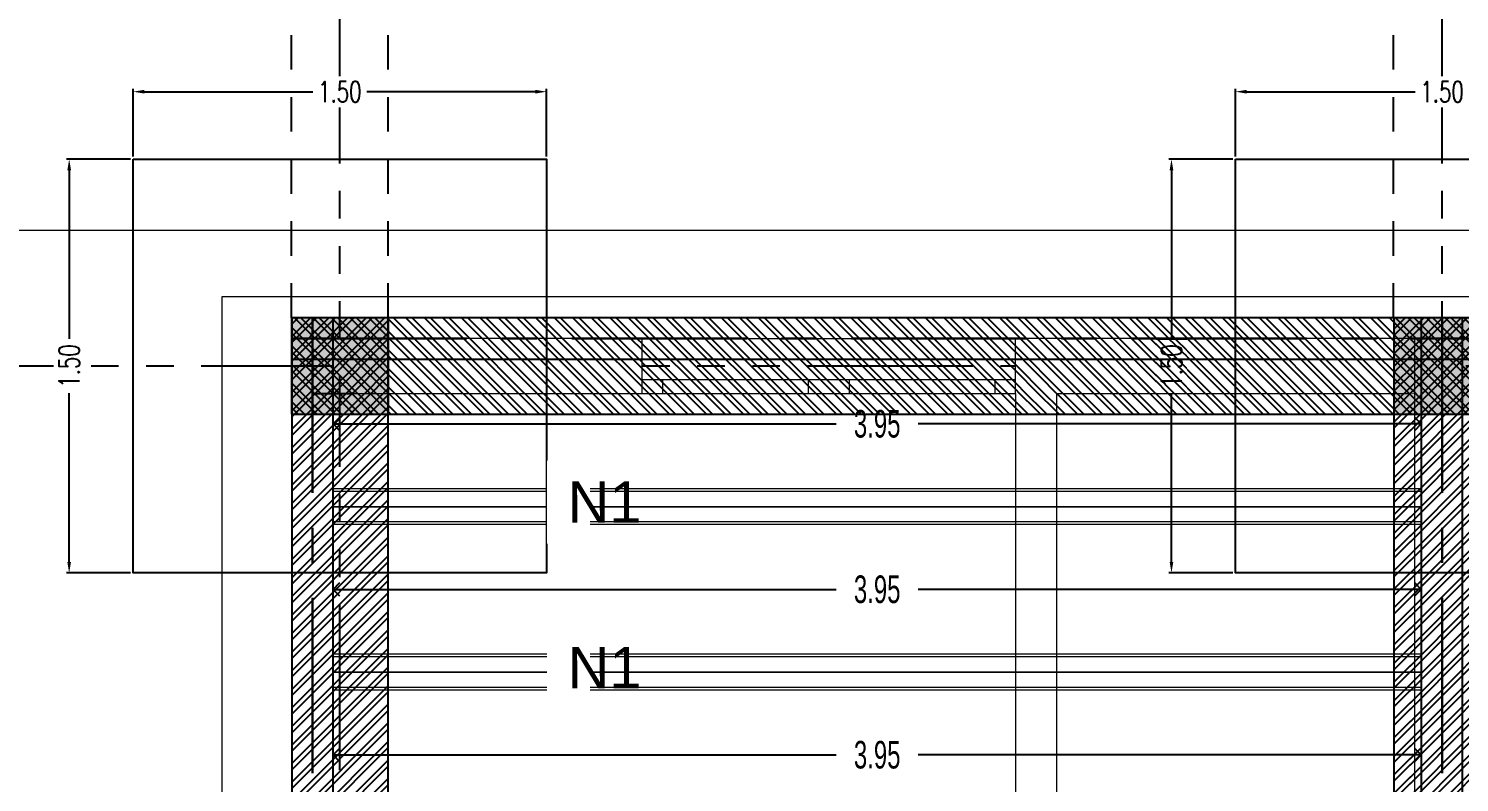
# Model space of a CAD drawing. Header units: millimetres. Extents: x 2248 to 2332, y 0 to 1240.
# Drawn here: x 2256.59 to 2261.78, y 1188.16 to 1190.89 of the extents above; entities that cross this region are included whole.
import ezdxf
from ezdxf.enums import TextEntityAlignment as Align

# ---------------------------------------------------------------- set-up
doc = ezdxf.new("R2010")
doc.units = ezdxf.units.MM
doc.set_wipeout_variables(frame=1)
for name, pattern in [('CENTERX2', [101.6, 63.5, -12.7, 12.7, -12.7]), ('CONTINUA', [0]), ('HIDDEN2', [0.1875, 0.125, -0.0625]), ('Xref_Arq. PB$0$Wipeout_Contour', [1, 0, -1]), ('Xref_Cimentación$0$Xr-Muroscontencion$0$HIDDEN', [0.375, 0.25, -0.125]), ('Xref_Ejes$0$ACAD_ISO05W100', [33, 24, -3, 0, -3, 0, -3])]:
    doc.linetypes.add(name, pattern=pattern)
doc.layers.get('Defpoints').update_dxf_attribs({"color": 8})
for name, color, linetype, lineweight in [('-00 COTAS', 7, 'Continuous', 0), ('02-MAKROS', 202, 'Continuous', 0), ('02-MAKROS COMP', 212, 'Continuous', 0), ('02-MAKROS-COTAS', 1, 'Continuous', 0), ('e-cadena', 6, 'CENTERX2', 30), ('SECC. NERVADURA', 7, 'Continuous', 20), ('Xref_Arq. PB$0$Estructura - Forjados_Pluma_Nº__1', 7, 'Continuous', 13), ('Xref_Arq. PB$0$Estructura - Muros_Pluma_Nº__1', 7, 'Continuous', 13), ('Xref_Arq. PB$0$Ventanas ArchiCAD_Pluma_Nº__1', 7, 'Continuous', 13), ('Xref_Arq. PB$0$Ventanas ArchiCAD_Pluma_Nº__23', 7, 'Continuous', 18)]:
    doc.layers.add(name, color=color, linetype=linetype, lineweight=lineweight)
for name, color, linetype in [('Xref_Arq. PB$0$Estructura - Forjados', 7, 'Continuous'), ('Xref_Arq. PB$0$Estructura - Muros', 7, 'Continuous'), ('Xref_Arq. PB$0$Ventanas ArchiCAD', 7, 'Continuous'), ('Xref_Cimentación$0$00-ZA', 2, 'Continuous'), ('Xref_Cimentación$0$Cerramiento', 11, 'Continuous'), ('Xref_Cimentación$0$VIGA', 3, 'Continuous'), ('Xref_Cimentación$0$Xref_Pedestales$0$COLUM. PB', 140, 'Continuous'), ('Xref_Ejes$0$00-EJES', 1, 'Xref_Ejes$0$ACAD_ISO05W100')]:
    doc.layers.add(name, color=color, linetype=linetype)
doc.layers.add('Xref_Arq. PB$0$Ventanas ArchiCAD_Pluma_Nº__3', color=7, linetype='Continuous', lineweight=18, true_color=0xff6600)
doc.styles.add('DIM2', font='archtitl.shx', dxfattribs={"width": 0.65})
doc.styles.get("Standard").update_dxf_attribs({"font": 'arial.ttf'})
doc.styles.add('Xref_Cimentación$0$ARIAL', font='arial.ttf', dxfattribs={"height": 2})
doc.styles.add('Xref_Cimentación$0$ROMANS', font='romans.shx', dxfattribs={"width": 0.75})
doc.styles.add('Xref_Cimentación$0$Xr-Muroscontencion$0$Romans', font='romans.shx', dxfattribs={"width": 0.7})
doc.dimstyles.new('Copy of DIM-GRAL', dxfattribs={"dimscale": 0, "dimtxt": 0.1, "dimasz": 0.05, "dimexe": 0.1, "dimexo": 0.1, "dimgap": 0.05, "dimtad": 0, "dimzin": 0, "dimdsep": 46, "dimtxsty": 'DIM2', "dimblk": 'OPEN90', "dimcen": 0.1, "dimclrd": 1, "dimclre": 8, "dimclrt": 6, "dimadec": 0, "dimazin": 0, "dimtfac": 1, "dimtmove": 0, "dimatfit": 1, "dimldrblk": 'OPEN90', "dimfxl": 1, "dimtolj": 1, "dimtzin": 0, "dimarcsym": 0})
doc.dimstyles.new('Xref_Cimentación$0$Xr-Muroscontencion$0$D20', dxfattribs={"dimtxt": 0.05, "dimasz": 0.04, "dimexe": 0.01, "dimexo": 0.01, "dimgap": 0.01, "dimtad": 0, "dimdec": 3, "dimzin": 1, "dimdsep": 46, "dimtxsty": 'Xref_Cimentación$0$Xr-Muroscontencion$0$Romans', "dimcen": 2.5, "dimclrd": 1, "dimclre": 8, "dimclrt": 7, "dimadec": 0, "dimazin": 0, "dimtfac": 1, "dimtdec": 3, "dimtmove": 1, "dimatfit": 1, "dimfxl": 1, "dimtfill": 1, "dimarcsym": 0})

# ---------------------------------------------------------------- blocks, each defined once
blk = doc.blocks.new('Xref_Ejes')
at = {"layer": 'Xref_Ejes$0$00-EJES', "ltscale": 0.025}
for p, q in [((4, -8.9568), (4, 12.9873)), ((8, -8.9568), (8, 12.9873)), ((24.9967, 9.0084), (-5, 9.0084))]:
    blk.add_line(p, q, dxfattribs=at)
blk = doc.blocks.new('Xref_Arq. PB$0$Forjado_1', base_point=(9.6104, 18.2739))
at = {"layer": 'Xref_Arq. PB$0$Estructura - Forjados_Pluma_Nº__1', "linetype": 'Continuous', "flags": 128}
blk.add_lwpolyline([(9.6104, 18.2739), (9.6104, 8.6612), (-7.0825, 8.6612), (-7.0825, 18.2739)], close=True, dxfattribs=at)
blk = doc.blocks.new('Xref_Arq. PB$0$Forjado_2', base_point=(-11.0804, 18.5154))
at = {"layer": 'Xref_Arq. PB$0$Estructura - Forjados_Pluma_Nº__1', "linetype": 'Continuous', "flags": 128}
blk.add_lwpolyline([(-11.0804, 18.5154), (10.7361, 18.5154), (10.7514, 7.6041), (-11.0804, 7.6041)], close=True, dxfattribs=at)
blk = doc.blocks.new('Xref_Arq. PB$0$Ventana Doble 17')
at = {"layer": 'Xref_Arq. PB$0$Ventanas ArchiCAD_Pluma_Nº__1', "linetype": 'Continuous'}
for p, q in [((-0.6776, 0), (-0.6776, -0.05)), ((0.6776, 0), (0.6776, -0.05))]:
    blk.add_line(p, q, dxfattribs=at)
at = {"layer": 'Xref_Arq. PB$0$Ventanas ArchiCAD_Pluma_Nº__23', "linetype": 'Continuous'}
for p, q in [((-0.6776, 0), (-0.6026, 0)), ((-0.6026, 0), (-0.6026, -0.05)), ((-0.075, -0.05), (-0.075, 0)), ((-0.075, 0), (0, 0)), ((0, 0), (0.075, 0)), ((0.075, 0), (0.075, -0.05)), ((0.6026, -0.05), (0.6026, 0)), ((0.6026, 0), (0.6776, 0)), ((-0.6026, -0.05), (-0.6776, -0.05)), ((0, -0.05), (-0.075, -0.05)), ((0.075, -0.05), (0, -0.05)), ((0.6776, -0.05), (0.6026, -0.05))]:
    blk.add_line(p, q, dxfattribs=at)
at = {"layer": 'Xref_Arq. PB$0$Ventanas ArchiCAD_Pluma_Nº__3', "linetype": 'Continuous'}
for p, q in [((-0.6776, 0), (0.6776, 0)), ((-0.6026, 0), (-0.075, 0)), ((0.075, 0), (0.6026, 0)), ((-0.075, -0.05), (-0.6026, -0.05)), ((0.6026, -0.05), (0.075, -0.05)), ((-0.6776, -0.2), (0.6776, -0.2))]:
    blk.add_line(p, q, dxfattribs=at)
blk = doc.blocks.new('Xref_Arq. PB$0$Muro_12', base_point=(-6.6046, 17.9223))
at = {"color": 254, "linetype": 'Xref_Arq. PB$0$Wipeout_Contour', "lineweight": 0, "ltscale": 95.005014}
blk.add_wipeout([(-5.5579, 18.1223), (-6.7546, 18.1223), (-6.6046, 17.9223), (-5.5579, 17.9223), (-5.5579, 17.9723)], dxfattribs=at).dxf.layer = 'Xref_Arq. PB$0$Estructura - Muros'
at = {"color": 254, "linetype": 'Xref_Arq. PB$0$Wipeout_Contour', "lineweight": 0, "ltscale": 91.628374}
blk.add_wipeout([(-4.2027, 17.9223), (-2.7697, 17.9223), (-2.7697, 18.1223), (-4.2027, 18.1223), (-4.2027, 17.9723)], dxfattribs=at).dxf.layer = 'Xref_Arq. PB$0$Estructura - Muros'
at = {"layer": 'Xref_Arq. PB$0$Estructura - Muros_Pluma_Nº__1', "linetype": 'Continuous'}
for p, q in [((-5.5579, 17.9723), (-5.5579, 18.1223)), ((-4.2027, 17.9723), (-4.2027, 18.1223)), ((-5.5579, 17.9223), (-5.5579, 17.9723)), ((-4.2027, 17.9223), (-4.2027, 17.9723))]:
    blk.add_line(p, q, dxfattribs=at)
at = {"layer": 'Xref_Arq. PB$0$Estructura - Muros_Pluma_Nº__1', "linetype": 'Continuous', "flags": 128}
for points in [[(-5.5579, 18.1223), (-6.7546, 18.1223)], [(-6.6046, 17.9223), (-5.5579, 17.9223)]]:
    blk.add_lwpolyline(points, dxfattribs=at)
at = {"layer": 'Xref_Arq. PB$0$Ventanas ArchiCAD', "color": 251, "linetype": 'Continuous', "lineweight": 13, "true_color": 0x6a6a6a, "xscale": -1, "rotation": 180}
blk.add_blockref('Xref_Arq. PB$0$Ventana Doble 17', (-4.8803, 17.9223), dxfattribs=at)
at = {"color": 254, "linetype": 'Xref_Arq. PB$0$Wipeout_Contour', "lineweight": 0, "ltscale": 72.907633}
blk.add_wipeout([(-2.5697, 18.1223), (-2.7697, 18.1223), (-2.7697, 17.9223), (-2.5697, 17.9223)], dxfattribs=at).dxf.layer = 'Xref_Arq. PB$0$Estructura - Muros'
at = {"layer": 'Xref_Arq. PB$0$Estructura - Muros_Pluma_Nº__1', "linetype": 'Continuous'}
blk.add_line((-2.7546, 18.1223), (-2.7546, 17.9223), dxfattribs=at)
at = {"layer": 'Xref_Arq. PB$0$Estructura - Muros_Pluma_Nº__1', "linetype": 'Continuous', "flags": 128}
for points in [[(-2.5697, 18.1223), (-4.2027, 18.1223)], [(-4.0527, 17.9223), (-2.7546, 17.9223)]]:
    blk.add_lwpolyline(points, dxfattribs=at)
blk = doc.blocks.new('Xref_Arq. PB$0$Muro_20', base_point=(-2.7697, 17.9223))
at = {"color": 254, "linetype": 'Xref_Arq. PB$0$Wipeout_Contour', "lineweight": 0, "ltscale": 58.19493}
blk.add_wipeout([(-2.7697, 17.9223), (-2.7697, 10.5762), (-2.5697, 10.5762), (-2.5697, 17.9223)], dxfattribs=at).dxf.layer = 'Xref_Arq. PB$0$Estructura - Muros'
at = {"layer": 'Xref_Arq. PB$0$Estructura - Muros_Pluma_Nº__1', "linetype": 'Continuous', "flags": 128}
blk.add_lwpolyline([(-2.7546, 17.9223), (-2.7546, 15.1619)], dxfattribs=at)
blk = doc.blocks.new('Xref_Arq. PB$0$Muro_30', base_point=(-4.2027, 17.9223))
at = {"color": 254, "linetype": 'Xref_Arq. PB$0$Wipeout_Contour', "lineweight": 0, "ltscale": 68.28364}
blk.add_wipeout([(-4.2027, 17.9223), (-4.2027, 15.1633), (-4.0527, 15.1633), (-4.0527, 17.9223)], dxfattribs=at).dxf.layer = 'Xref_Arq. PB$0$Estructura - Muros'
at = {"layer": 'Xref_Arq. PB$0$Estructura - Muros_Pluma_Nº__1', "linetype": 'Continuous', "flags": 128}
for points in [[(-4.2027, 17.9223), (-4.2027, 15.1633)], [(-4.0527, 15.1633), (-4.0527, 17.9223)]]:
    blk.add_lwpolyline(points, dxfattribs=at)
blk = doc.blocks.new('Xref_Arq. PB')
at = {"layer": 'Xref_Arq. PB$0$Estructura - Forjados', "linetype": 'Continuous'}
for name, p in [('Xref_Arq. PB$0$Forjado_2', (-0.4258, 9.5015)), ('Xref_Arq. PB$0$Forjado_1', (20.265, 9.26))]:
    blk.add_blockref(name, p, dxfattribs=at)
at = {"layer": 'Xref_Arq. PB$0$Estructura - Muros'}
blk.add_blockref('Xref_Arq. PB$0$Muro_12', (4.0501, 8.9084), dxfattribs=at)
blk.add_lwpolyline([(3.9, 9.1084), (3.9, 8.9084), (4.0501, 8.9084)])
for name, p in [('Xref_Arq. PB$0$Muro_30', (6.4519, 8.9084)), ('Xref_Arq. PB$0$Muro_20', (7.8849, 8.9084))]:
    blk.add_blockref(name, p, dxfattribs=at)
blk = doc.blocks.new('*U115')
at = {"ltscale": 0.025, "true_color": 0x636466}
h = blk.add_hatch(color=251, dxfattribs=at)
h.dxf.hatch_style = 1
h.paths.add_polyline_path([(-0.125, -0.075), (0.225, -0.075), (0.225, 0.275), (-0.125, 0.275)])
at = {"color": 251, "linetype": 'ByBlock', "ltscale": 0.025, "true_color": 0x636466}
blk.add_lwpolyline([(-0.125, -0.075), (0.225, -0.075), (0.225, 0.275), (-0.125, 0.275)], close=True, dxfattribs=at)
blk = doc.blocks.new('Xref_Cimentación$0$Xref_Pedestales')
at = {"layer": 'Xref_Cimentación$0$Xref_Pedestales$0$COLUM. PB', "ltscale": 0.025}
for p in [(3.9495, 8.9084), (7.9495, 8.9084)]:
    blk.add_blockref('*U115', p, dxfattribs=at)
blk = doc.blocks.new('*D141')
at = {"layer": 'Defpoints', "color": 0, "transparency": 16777216}
for p in [(3.2495, 9.7584), (3.0172, 8.2584), (3.2495, 8.2584)]:
    blk.add_point(p, dxfattribs=at)
at = {"layer": 'Xref_Cimentación$0$00-ZA', "color": 8, "linetype": 'Xref_Cimentación$0$Xr-Muroscontencion$0$HIDDEN', "lineweight": -2, "transparency": 16777216}
for p, q in [((3.2395, 9.7584), (3.0072, 9.7584)), ((3.2395, 8.2584), (3.0072, 8.2584))]:
    blk.add_line(p, q, dxfattribs=at)
at = {"layer": 'Xref_Cimentación$0$00-ZA', "color": 1, "lineweight": -2, "transparency": 16777216}
for p, q in [((3.0172, 9.7184), (3.0172, 9.0946)), ((3.0172, 8.2984), (3.0172, 8.9221))]:
    blk.add_line(p, q, dxfattribs=at)
at = {"layer": 'Xref_Cimentación$0$00-ZA', "color": 1, "transparency": 16777216}
for points in [[(3.0105, 9.7184), (3.0239, 9.7184), (3.0172, 9.7584)], [(3.0105, 8.2984), (3.0239, 8.2984), (3.0172, 8.2584)]]:
    blk.add_solid(points, dxfattribs=at)
at = {"layer": 'Xref_Cimentación$0$00-ZA', "color": 7, "transparency": 16777216, "insert": (3.0172, 9.0084), "char_height": 0.075, "attachment_point": 5, "rotation": 90, "style": 'Xref_Cimentación$0$Xr-Muroscontencion$0$Romans', "bg_fill": 3, "box_fill_scale": 1.25, "bg_fill_color": 256, "bg_fill_true_color": 13158600, "bg_fill_transparency": 0}
blk.add_mtext('1.50', dxfattribs=at)
blk = doc.blocks.new('*D142')
at = {"layer": 'Defpoints', "color": 0, "transparency": 16777216}
for p in [(4.7495, 10.0032), (3.2495, 9.7584), (4.7495, 9.7584)]:
    blk.add_point(p, dxfattribs=at)
at = {"layer": 'Xref_Cimentación$0$00-ZA', "color": 8, "linetype": 'Xref_Cimentación$0$Xr-Muroscontencion$0$HIDDEN', "lineweight": -2, "transparency": 16777216}
for p, q in [((3.2495, 9.7684), (3.2495, 10.0132)), ((4.7495, 9.7684), (4.7495, 10.0132))]:
    blk.add_line(p, q, dxfattribs=at)
at = {"layer": 'Xref_Cimentación$0$00-ZA', "color": 1, "lineweight": -2, "transparency": 16777216}
for p, q in [((3.2895, 10.0032), (3.9132, 10.0032)), ((4.7095, 10.0032), (4.0857, 10.0032))]:
    blk.add_line(p, q, dxfattribs=at)
at = {"layer": 'Xref_Cimentación$0$00-ZA', "color": 1, "transparency": 16777216}
for points in [[(3.2895, 10.0098), (3.2895, 9.9965), (3.2495, 10.0032)], [(4.7095, 10.0098), (4.7095, 9.9965), (4.7495, 10.0032)]]:
    blk.add_solid(points, dxfattribs=at)
at = {"layer": 'Xref_Cimentación$0$00-ZA', "color": 7, "transparency": 16777216, "insert": (3.9995, 10.0032), "char_height": 0.075, "attachment_point": 5, "style": 'Xref_Cimentación$0$Xr-Muroscontencion$0$Romans', "bg_fill": 3, "box_fill_scale": 1.25, "bg_fill_color": 256, "bg_fill_true_color": 13158600, "bg_fill_transparency": 0}
blk.add_mtext('1.50', dxfattribs=at)
blk = doc.blocks.new('*D143')
at = {"layer": 'Defpoints', "color": 0, "transparency": 16777216}
for p in [(7.25, 9.7584), (7.0177, 8.2584), (7.25, 8.2584)]:
    blk.add_point(p, dxfattribs=at)
at = {"layer": 'Xref_Cimentación$0$00-ZA', "color": 8, "linetype": 'Xref_Cimentación$0$Xr-Muroscontencion$0$HIDDEN', "lineweight": -2, "transparency": 16777216}
for p, q in [((7.24, 9.7584), (7.0077, 9.7584)), ((7.24, 8.2584), (7.0077, 8.2584))]:
    blk.add_line(p, q, dxfattribs=at)
at = {"layer": 'Xref_Cimentación$0$00-ZA', "color": 1, "lineweight": -2, "transparency": 16777216}
for p, q in [((7.0177, 9.7184), (7.0177, 9.0946)), ((7.0177, 8.2984), (7.0177, 8.9221))]:
    blk.add_line(p, q, dxfattribs=at)
at = {"layer": 'Xref_Cimentación$0$00-ZA', "color": 1, "transparency": 16777216}
for points in [[(7.0111, 9.7184), (7.0244, 9.7184), (7.0177, 9.7584)], [(7.0111, 8.2984), (7.0244, 8.2984), (7.0177, 8.2584)]]:
    blk.add_solid(points, dxfattribs=at)
at = {"layer": 'Xref_Cimentación$0$00-ZA', "color": 7, "transparency": 16777216, "insert": (7.0177, 9.0084), "char_height": 0.075, "attachment_point": 5, "rotation": 90, "style": 'Xref_Cimentación$0$Xr-Muroscontencion$0$Romans', "bg_fill": 3, "box_fill_scale": 1.25, "bg_fill_color": 256, "bg_fill_true_color": 13158600, "bg_fill_transparency": 0}
blk.add_mtext('1.50', dxfattribs=at)
blk = doc.blocks.new('*D144')
at = {"layer": 'Defpoints', "color": 0, "transparency": 16777216}
for p in [(8.75, 10.0032), (7.25, 9.7584), (8.75, 9.7584)]:
    blk.add_point(p, dxfattribs=at)
at = {"layer": 'Xref_Cimentación$0$00-ZA', "color": 8, "linetype": 'Xref_Cimentación$0$Xr-Muroscontencion$0$HIDDEN', "lineweight": -2, "transparency": 16777216}
for p, q in [((7.25, 9.7684), (7.25, 10.0132)), ((8.75, 9.7684), (8.75, 10.0132))]:
    blk.add_line(p, q, dxfattribs=at)
at = {"layer": 'Xref_Cimentación$0$00-ZA', "color": 1, "lineweight": -2, "transparency": 16777216}
for p, q in [((7.29, 10.0032), (7.9138, 10.0032)), ((8.71, 10.0032), (8.0862, 10.0032))]:
    blk.add_line(p, q, dxfattribs=at)
at = {"layer": 'Xref_Cimentación$0$00-ZA', "color": 1, "transparency": 16777216}
for points in [[(7.29, 10.0098), (7.29, 9.9965), (7.25, 10.0032)], [(8.71, 10.0098), (8.71, 9.9965), (8.75, 10.0032)]]:
    blk.add_solid(points, dxfattribs=at)
at = {"layer": 'Xref_Cimentación$0$00-ZA', "color": 7, "transparency": 16777216, "insert": (8, 10.0032), "char_height": 0.075, "attachment_point": 5, "style": 'Xref_Cimentación$0$Xr-Muroscontencion$0$Romans', "bg_fill": 3, "box_fill_scale": 1.25, "bg_fill_color": 256, "bg_fill_true_color": 13158600, "bg_fill_transparency": 0}
blk.add_mtext('1.50', dxfattribs=at)
blk = doc.blocks.new('*U116')
at = {"layer": 'Xref_Cimentación$0$VIGA', "ltscale": 0.025, "transparency": 33554559}
h = blk.add_hatch(dxfattribs=at)
h.set_pattern_fill('ANSI32', color=250, scale=0.005, angle=-90)
h.set_pattern_definition([(315, (14.226727, 0.2), (0.03367596, 0.03367596), []), (315, (14.226727, 0.17755), (0.03367596, 0.03367596), [])])
h.paths.add_polyline_path([(15.9967, 0.275), (-0.35, 0.275), (-0.35, -0.075), (15.9967, -0.075)])
at = {"layer": 'Defpoints', "ltscale": 0.025}
blk.add_line((0, 0.275), (0, -0.075), dxfattribs=at)
at = {"layer": 'Xref_Cimentación$0$VIGA', "ltscale": 0.025}
for p, q in [((-0.35, 0.275), (-0.35, -0.075)), ((15.9967, 0.275), (-0.35, 0.275)), ((-0.35, -0.075), (15.9967, -0.075))]:
    blk.add_line(p, q, dxfattribs=at)
at = {"layer": 'Defpoints', "color": 30, "ltscale": 0.025, "style": 'Xref_Cimentación$0$ROMANS', "width": 0.7, "flags": 2}
blk.add_attdef('LONGITUD', text='', height=0.05, dxfattribs=at).set_placement((0.225, 0.2), align=Align.MIDDLE_CENTER)
blk.add_attdef('ANCHO', text='', height=0.03, rotation=270, dxfattribs=at).set_placement((15.5707, 0.2), align=Align.MIDDLE_CENTER)
at = {"layer": 'Xref_Cimentación$0$VIGA', "ltscale": 0.025, "style": 'Xref_Cimentación$0$ARIAL', "width": 0.7, "flags": 8}
blk.add_attdef('V-00', text='', height=0.15, dxfattribs=at).set_placement((5.8238, 0.428), align=Align.MIDDLE_CENTER)
blk = doc.blocks.new('*U118')
at = {"layer": 'Xref_Cimentación$0$VIGA', "ltscale": 0.025, "transparency": 33554559}
h = blk.add_hatch(dxfattribs=at)
h.set_pattern_fill('ANSI32', color=250, scale=0.005, angle=-90)
h.set_pattern_definition([(315, (7.2384, 0.2), (0.03367596, 0.03367596), []), (315, (7.2384, 0.17755), (0.03367596, 0.03367596), [])])
h.paths.add_polyline_path([(9.0084, 0.275), (-0.35, 0.275), (-0.35, -0.075), (9.0084, -0.075)])
at = {"layer": 'Defpoints', "ltscale": 0.025}
blk.add_line((8.6584, 0.275), (8.6584, -0.075), dxfattribs=at)
at = {"layer": 'Xref_Cimentación$0$VIGA', "ltscale": 0.025}
for p, q in [((9.0084, 0.275), (-0.35, 0.275)), ((9.0084, -0.075), (9.0084, 0.275)), ((-0.35, -0.075), (9.0084, -0.075))]:
    blk.add_line(p, q, dxfattribs=at)
at = {"layer": 'Defpoints', "color": 30, "ltscale": 0.025, "style": 'Xref_Cimentación$0$ROMANS', "width": 0.7, "flags": 2}
blk.add_attdef('LONGITUD', text='', height=0.05, dxfattribs=at).set_placement((0.225, 0.2), align=Align.MIDDLE_CENTER)
blk.add_attdef('ANCHO', text='', height=0.03, rotation=270, dxfattribs=at).set_placement((8.5823, 0.2), align=Align.MIDDLE_CENTER)
at = {"layer": 'Xref_Cimentación$0$VIGA', "ltscale": 0.025, "style": 'Xref_Cimentación$0$ARIAL', "width": 0.7, "flags": 8}
blk.add_attdef('V-00', text='', height=0.15, dxfattribs=at).set_placement((4.328, 0.428), align=Align.MIDDLE_CENTER)
blk = doc.blocks.new('*U317')
at = {"layer": '-00 COTAS', "lineweight": -2, "insert": (-0.1067, 0.0753), "char_height": 0.15, "attachment_point": 1, "bg_fill": 3, "box_fill_scale": 1.5, "bg_fill_color": 256, "bg_fill_transparency": 0}
blk.add_mtext_dynamic_manual_height_columns('N1', width=0.005654, gutter_width=12.5, heights=[0], dxfattribs=at)
blk = doc.blocks.new('*U318')
at = {"layer": '-00 COTAS', "color": 0, "linetype": 'ByBlock', "lineweight": -2, "transparency": 16777216}
for p in [(0, 0), (0, -0.6)]:
    blk.add_blockref('*U317', p, dxfattribs=at)
blk = doc.blocks.new('_Open90')
at = {"color": 0, "linetype": 'ByBlock', "lineweight": -2}
for p, q in [((0, 0), (-1, 0)), ((-0.5, 0.5), (0, 0)), ((0, 0), (-0.5, -0.5))]:
    blk.add_line(p, q, dxfattribs=at)
blk = doc.blocks.new('*D575')
at = {"layer": '02-MAKROS-COTAS', "color": 1, "lineweight": -2, "transparency": 16777216}
for p, q in [((2257.7445, 1189.4595), (2259.5202, 1189.4595)), ((2261.594, 1189.4595), (2259.8183, 1189.4595))]:
    blk.add_line(p, q, dxfattribs=at)
at = {"layer": 'Defpoints', "color": 0, "lineweight": -2, "transparency": 16777216}
for p in [(2257.6945, 1189.4595), (2261.644, 1189.4595), (2261.644, 1189.4595)]:
    blk.add_point(p, dxfattribs=at)
at = {"layer": '02-MAKROS-COTAS', "color": 1, "lineweight": -2, "transparency": 16777216, "xscale": 0.05, "yscale": 0.05, "zscale": 0.05, "rotation": 180}
blk.add_blockref('_Open90', (2257.6945, 1189.4595), dxfattribs=at)
at = {"layer": '02-MAKROS-COTAS', "color": 1, "lineweight": -2, "transparency": 16777216, "xscale": 0.05, "yscale": 0.05, "zscale": 0.05}
blk.add_blockref('_Open90', (2261.644, 1189.4595), dxfattribs=at)
at = {"layer": '02-MAKROS-COTAS', "color": 6, "transparency": 16777216, "insert": (2259.6692, 1189.4595), "char_height": 0.1, "attachment_point": 5, "style": 'DIM2'}
blk.add_mtext('\\A1;3.95', dxfattribs=at)
blk = doc.blocks.new('*D581')
at = {"layer": '02-MAKROS-COTAS', "color": 1, "lineweight": -2, "transparency": 16777216}
for p, q in [((2257.7445, 1188.8595), (2259.5202, 1188.8595)), ((2261.594, 1188.8595), (2259.8183, 1188.8595))]:
    blk.add_line(p, q, dxfattribs=at)
at = {"layer": 'Defpoints', "color": 0, "lineweight": -2, "transparency": 16777216}
for p in [(2257.6945, 1188.8595), (2261.644, 1188.8595), (2261.644, 1188.8595)]:
    blk.add_point(p, dxfattribs=at)
at = {"layer": '02-MAKROS-COTAS', "color": 1, "lineweight": -2, "transparency": 16777216, "xscale": 0.05, "yscale": 0.05, "zscale": 0.05, "rotation": 180}
blk.add_blockref('_Open90', (2257.6945, 1188.8595), dxfattribs=at)
at = {"layer": '02-MAKROS-COTAS', "color": 1, "lineweight": -2, "transparency": 16777216, "xscale": 0.05, "yscale": 0.05, "zscale": 0.05}
blk.add_blockref('_Open90', (2261.644, 1188.8595), dxfattribs=at)
at = {"layer": '02-MAKROS-COTAS', "color": 6, "transparency": 16777216, "insert": (2259.6692, 1188.8595), "char_height": 0.1, "attachment_point": 5, "style": 'DIM2'}
blk.add_mtext('\\A1;3.95', dxfattribs=at)
blk = doc.blocks.new('*D582')
at = {"layer": '02-MAKROS-COTAS', "color": 1, "lineweight": -2, "transparency": 16777216}
for p, q in [((2257.7445, 1188.2595), (2259.5202, 1188.2595)), ((2261.594, 1188.2595), (2259.8183, 1188.2595))]:
    blk.add_line(p, q, dxfattribs=at)
at = {"layer": 'Defpoints', "color": 0, "lineweight": -2, "transparency": 16777216}
for p in [(2257.6945, 1188.2595), (2261.644, 1188.2595), (2261.644, 1188.2595)]:
    blk.add_point(p, dxfattribs=at)
at = {"layer": '02-MAKROS-COTAS', "color": 1, "lineweight": -2, "transparency": 16777216, "xscale": 0.05, "yscale": 0.05, "zscale": 0.05, "rotation": 180}
blk.add_blockref('_Open90', (2257.6945, 1188.2595), dxfattribs=at)
at = {"layer": '02-MAKROS-COTAS', "color": 1, "lineweight": -2, "transparency": 16777216, "xscale": 0.05, "yscale": 0.05, "zscale": 0.05}
blk.add_blockref('_Open90', (2261.644, 1188.2595), dxfattribs=at)
at = {"layer": '02-MAKROS-COTAS', "color": 6, "transparency": 16777216, "insert": (2259.6692, 1188.2595), "char_height": 0.1, "attachment_point": 5, "style": 'DIM2'}
blk.add_mtext('\\A1;3.95', dxfattribs=at)
blk = doc.blocks.new('Xref_Cimentación')
at = {"layer": 'Xref_Cimentación$0$00-ZA'}
for points in [[(3.2495, 9.7584), (4.7495, 9.7584), (4.7495, 8.2584), (3.2495, 8.2584), (3.2495, 9.7584)], [(7.25, 9.7584), (8.75, 9.7584), (8.75, 8.2584), (7.25, 8.2584), (7.25, 9.7584)]]:
    blk.add_lwpolyline(points, dxfattribs=at)
at = {"layer": 'Xref_Cimentación$0$Cerramiento'}
blk.add_blockref('Xref_Cimentación$0$Xref_Pedestales', (0, 0), dxfattribs=at)
at = {"layer": 'Xref_Cimentación$0$00-ZA'}
for base, p1, p2, picture, middle in [((3.0172, 8.2584), (3.2495, 9.7584), (3.2495, 8.2584), '*D141', (3.0172, 9.0084)), ((7.0177, 8.2584), (7.25, 9.7584), (7.25, 8.2584), '*D143', (7.0177, 9.0084))]:
    dim = blk.add_linear_dim(base=base, p1=p1, p2=p2, angle=90, dimstyle='Xref_Cimentación$0$Xr-Muroscontencion$0$D20', override={"dimtxt": 0.075, "dimdec": 2}, dxfattribs=at)
    dim.commit()
    dim.dimension.update_dxf_attribs({"geometry": picture, "text_midpoint": middle})
at = {"ltscale": 0.025}
blk.add_blockref('*U116', (4.175, 8.9084), dxfattribs=at)
at = {"layer": 'Xref_Cimentación$0$00-ZA'}
for base, p1, p2, picture, middle in [((4.7495, 10.0032), (3.2495, 9.7584), (4.7495, 9.7584), '*D142', (3.9995, 10.0032)), ((8.75, 10.0032), (7.25, 9.7584), (8.75, 9.7584), '*D144', (8, 10.0032))]:
    dim = blk.add_linear_dim(base=base, p1=p1, p2=p2, dimstyle='Xref_Cimentación$0$Xr-Muroscontencion$0$D20', override={"dimtxt": 0.075, "dimdec": 2}, dxfattribs=at)
    dim.commit()
    dim.dimension.update_dxf_attribs({"geometry": picture, "text_midpoint": middle})
at = {"ltscale": 0.025, "rotation": 90}
for p in [(4.1, 0.175), (8.1, 0.175)]:
    blk.add_blockref('*U118', p, dxfattribs=at)

msp = doc.modelspace()

# ---------------------------------------------------------------- block references
msp.add_blockref('Xref_Ejes', (2253.7195, 1180.6611))

# ---------------------------------------------------------------- next in the draw order: block references
msp.add_blockref('Xref_Arq. PB', (2253.7195, 1180.6611))

# ---------------------------------------------------------------- next in the draw order: block references
msp.add_blockref('Xref_Cimentación', (2253.7195, 1180.6611))

# ---------------------------------------------------------------- next in the draw order: linework, layer by layer
at = {"color": 2, "linetype": 'HIDDEN2', "lineweight": -2}
for p, q in [((2257.544, 1189.8445), (2257.544, 1196.7701)), ((2257.8945, 1189.8445), (2257.8945, 1196.7701)), ((2261.5434, 1189.8445), (2261.5434, 1196.7701))]:
    msp.add_line(p, q, dxfattribs=at)
at = {"layer": '02-MAKROS', "color": 102}
for points in [[(2261.644, 1189.1595), (2261.644, 1189.6945), (2257.6945, 1189.6945), (2257.6945, 1189.1595)], [(2261.644, 1188.5595), (2261.644, 1189.1595), (2257.6945, 1189.1595), (2257.6945, 1188.5595)], [(2261.644, 1187.9595), (2261.644, 1188.5595), (2257.6945, 1188.5595), (2257.6945, 1187.9595)]]:
    msp.add_lwpolyline(points, close=True, dxfattribs=at)
at = {"layer": '02-MAKROS COMP', "color": 122}
for p, q in [((2261.644, 1189.6945), (2257.6945, 1189.6945)), ((2261.644, 1189.2245), (2257.6945, 1189.2245)), ((2261.644, 1189.2145), (2257.6945, 1189.2145)), ((2261.644, 1189.1045), (2257.6945, 1189.1045)), ((2261.644, 1189.0945), (2257.6945, 1189.0945)), ((2261.644, 1188.6245), (2257.6945, 1188.6245)), ((2261.644, 1188.6145), (2257.6945, 1188.6145)), ((2261.644, 1188.5045), (2257.6945, 1188.5045)), ((2261.644, 1188.4945), (2257.6945, 1188.4945))]:
    msp.add_line(p, q, dxfattribs=at)
at = {"layer": 'e-cadena', "lineweight": 30, "ltscale": 0.01}
for p, q in [((2257.6195, 1189.8445), (2257.6195, 1180.4861)), ((2261.7195, 1189.8445), (2261.7195, 1180.4861)), ((2257.5445, 1189.7695), (2273.9845, 1189.7695))]:
    msp.add_line(p, q, dxfattribs=at)
at = {"layer": 'e-cadena', "linetype": 'CONTINUA', "lineweight": -3, "ltscale": 0.01}
for points in [[(2273.8907, 1189.6945), (2273.8907, 1189.8445), (2257.5434, 1189.8445), (2257.5434, 1189.6945)], [(2257.5445, 1180.4861), (2257.6945, 1180.4861), (2257.6945, 1189.8445), (2257.5445, 1189.8445)], [(2261.644, 1180.4861), (2261.794, 1180.4861), (2261.794, 1189.8445), (2261.644, 1189.8445)]]:
    msp.add_lwpolyline(points, close=True, dxfattribs=at)
at = {"layer": 'SECC. NERVADURA', "lineweight": -2}
msp.add_lwpolyline([(2261.644, 1183.8445), (2261.794, 1183.8445), (2261.794, 1189.8445), (2261.644, 1189.8445)], close=True, dxfattribs=at)

# ---------------------------------------------------------------- next in the draw order: dimensions: what is measured, and where the dimension line sits
at = {"layer": '02-MAKROS-COTAS'}
for base, p1, p2, picture, middle in [((2261.644, 1189.4595), (2257.6945, 1189.4595), (2261.644, 1189.4595), '*D575', (2259.6692, 1189.4595)), ((2261.644, 1188.8595), (2257.6945, 1188.8595), (2261.644, 1188.8595), '*D581', (2259.6692, 1188.8595)), ((2261.644, 1188.2595), (2257.6945, 1188.2595), (2261.644, 1188.2595), '*D582', (2259.6692, 1188.2595))]:
    dim = msp.add_linear_dim(base=base, p1=p1, p2=p2, angle=180, dimstyle='Copy of DIM-GRAL', override={"dimscale": 1}, dxfattribs=at)
    dim.commit()
    dim.dimension.update_dxf_attribs({"geometry": picture, "text_midpoint": middle})

# ---------------------------------------------------------------- next in the draw order: block references
at = {"layer": '-00 COTAS', "lineweight": -2}
msp.add_blockref('*U318', (2258.6525, 1189.1757), dxfattribs=at)

doc.saveas('drawing.dxf')
